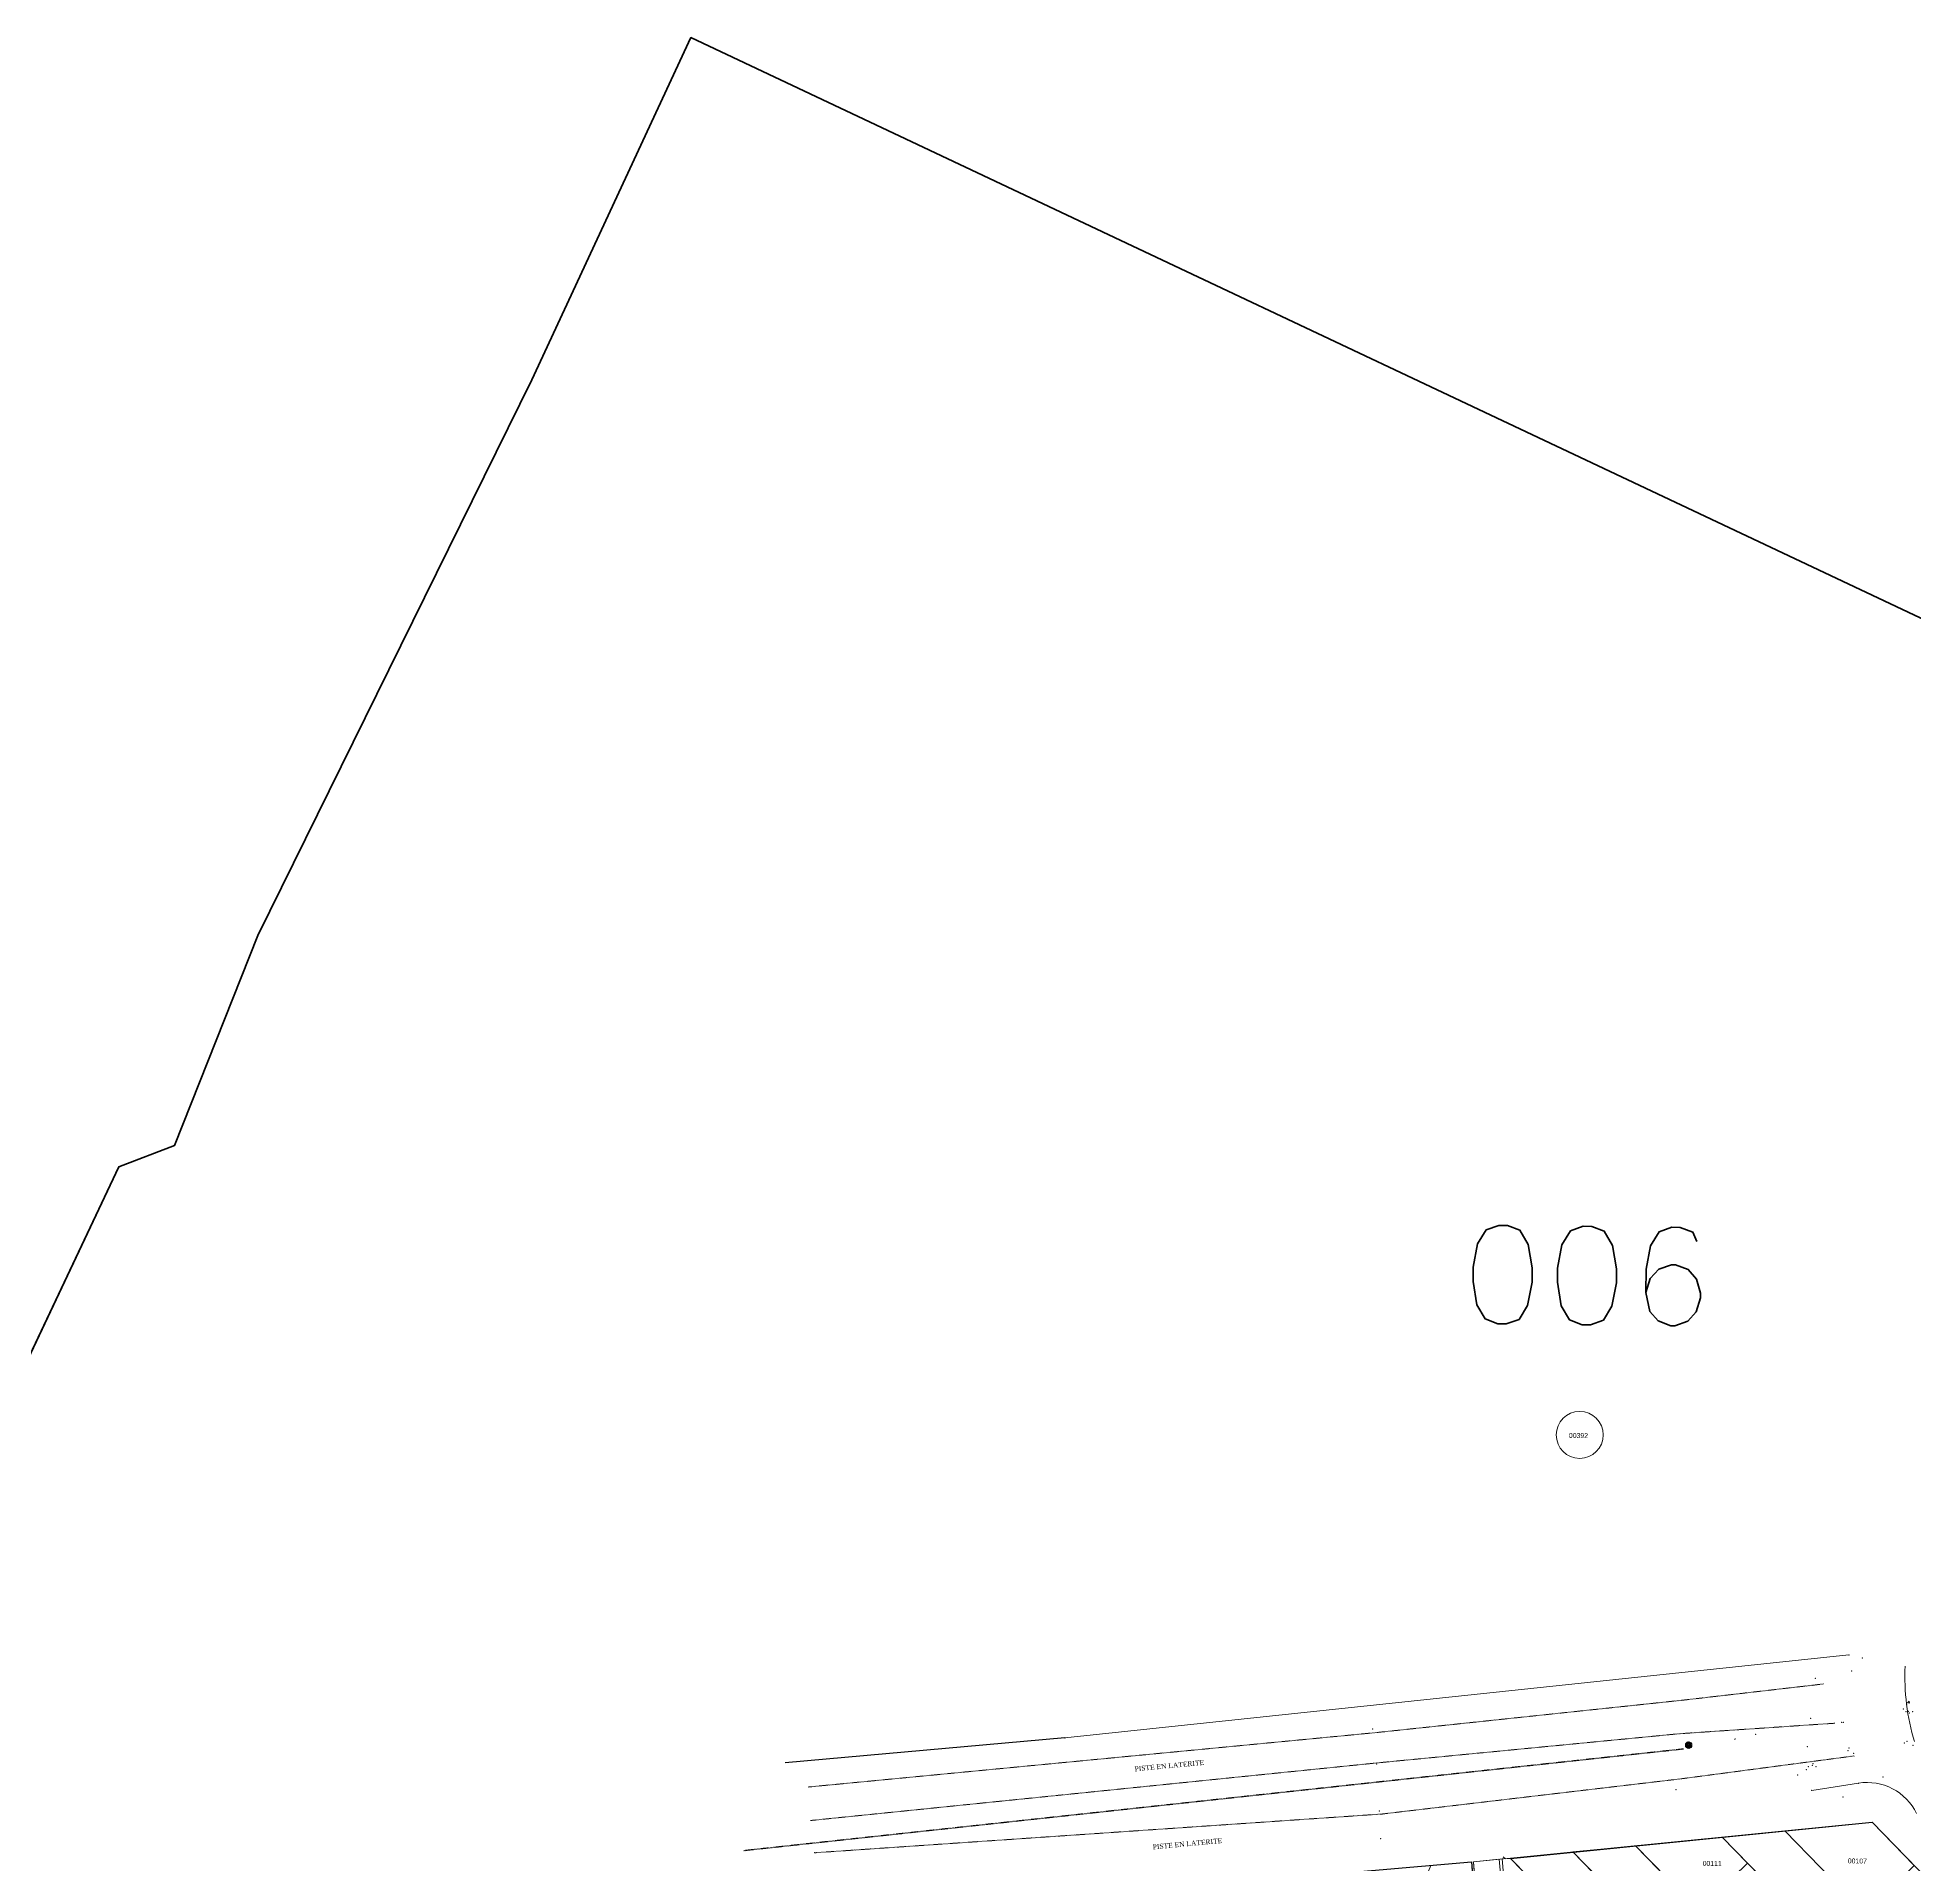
# Model space of a CAD drawing. Header units: metres. Extents: x 251686 to 255059, y 1627526 to 1631912.
# Drawn here: x 252965.9 to 253347.4, y 1631541.2 to 1631912.4 of the extents above; entities that cross this region are included whole.
import ezdxf
from ezdxf.enums import TextEntityAlignment as Align

# ---------------------------------------------------------------- set-up
doc = ezdxf.new("R2010")
doc.units = ezdxf.units.M
doc.header["$MEASUREMENT"] = 0
doc.linetypes.add('AXES2', pattern=[0.028575, 0.01905, -0.003175, 0.003175, -0.003175])
doc.linetypes.add('CACHE2', pattern=[0.004763, 0.003175, -0.001588])
for name, color, linetype, lineweight in [('1', 7, 'Continuous', 0), ('5', 14, 'Continuous', 0), ('autoroute', 4, 'Continuous', 0), ('LIGNE', 7, 'Continuous', 0), ('limites_communes_2025', 7, 'Continuous', 0), ('nouvelle emprise', 7, 'Continuous', 0), ('Points TN ZAL', 7, 'Continuous', 0), ('Régularisation', 1, 'Continuous', 40), ('TopoAlt', 3, 'Continuous', 0), ('TopoMat', 4, 'Continuous', 0)]:
    doc.layers.add(name, color=color, linetype=linetype, lineweight=lineweight)
for name, color, linetype in [('A_revoir_niveau_0', 7, 'Continuous'), ('limites_parcelles', 7, 'Continuous'), ('limites_sections', 7, 'Continuous'), ('limites_tf', 7, 'Continuous'), ('numero_parcelle', 7, 'Continuous'), ('toponymie', 7, 'Continuous')]:
    doc.layers.add(name, color=color, linetype=linetype)
doc.styles.get("Standard").update_dxf_attribs({"font": 'txt.shx'})
doc.styles.add('Style-txt', font='txt.shx')

# ---------------------------------------------------------------- blocks, each defined once
blk = doc.blocks.new('PointTopo_1')
at = {"color": 0}
blk.add_point((0, 0), dxfattribs=at)
at = {"layer": 'TopoAlt'}
blk.add_attdef('ALT', text='', height=0.000002, dxfattribs=at).set_placement((0.000001, -0.000001), align=Align.TOP_LEFT)
at = {"layer": 'TopoMat'}
blk.add_attdef('MAT', (0.000001, 0.000001), '', height=0.0005, dxfattribs=at)
blk = doc.blocks.new('TCPOINT_2_2')
at = {"color": 0}
blk.add_point((0, 0), dxfattribs=at)
at = {"layer": 'TopoAlt'}
blk.add_attdef('ALT', text='', height=0.0003, dxfattribs=at).set_placement((0.0001, -0.0001), align=Align.TOP_LEFT)
at = {"layer": 'TopoMat'}
blk.add_attdef('MAT', (0.000001, 0.000001), '', height=0.0003, dxfattribs=at)

msp = doc.modelspace()

# ---------------------------------------------------------------- hatches: boundary and pattern name
at = {"layer": 'nouvelle emprise', "linetype": 'Continuous'}
h = msp.add_hatch(dxfattribs=at)
h.set_pattern_fill('ANSI31', color=254, style=0, pattern_type=2)
h.set_pattern_definition([(44.0408, (71603.58252, 49399.98618), (-0.086896304011, 0.089855619464), [])])
h.paths.add_polyline_path([(253302.156688, 1631565.643296, 0.8504585604), (253300.845058, 1631565.497882)])
h.paths.add_polyline_path([(253301.512702, 1631565.463895), (253300.848303, 1631565.389893, 0.6234582507), (253301.978116, 1631564.984007)])
h.paths.add_polyline_path([(253302.181116, 1631565.452704, 0.031927402), (253302.177101, 1631565.537897), (253301.512702, 1631565.463895), (253301.978116, 1631564.984007, 0.1985404256)])

# ---------------------------------------------------------------- linework, layer by layer
at = {"layer": '1', "color": 7, "flags": 128}
msp.add_lwpolyline([(253310.926213, 1631566.539564), (253310.929979, 1631566.764533)], dxfattribs=at)
at = {"layer": '5', "color": 3, "linetype": 'Continuous'}
for p, q in [((253346.011214, 1631574.020674), (253346.306199, 1631574.360504)), ((253346.011215, 1631574.020675), (253346.369269, 1631573.9833)), ((253346.370104, 1631573.981248), (253346.307034, 1631574.358453))]:
    msp.add_line(p, q, dxfattribs=at)
for p in [(253332.972189, 1631570.100949), (253345.134274, 1631572.822669), (253345.701975, 1631572.221343), (253346.144904, 1631572.318947), (253346.385692, 1631571.995655), (253347.006915, 1631572.268825), (253315.11954, 1631567.620588)]:
    msp.add_point(p, dxfattribs=at)
at = {"layer": '5', "color": 1, "linetype": 'Continuous'}
for p in [(253345.864686, 1631566.221509), (253325.641567, 1631565.104871), (253334.074365, 1631564.847525), (253335.019426, 1631563.758853), (253345.377179, 1631565.896951), (253347.116104, 1631565.394495), (253323.633121, 1631559.368337), (253325.450613, 1631560.452642), (253325.804307, 1631561.083818), (253326.776151, 1631561.697523), (253327.399415, 1631561.090727), (253298.927803, 1631556.396311)]:
    msp.add_point(p, dxfattribs=at)
at = {"layer": 'A_revoir_niveau_0', "color": 0}
msp.add_line((253174.724659, 1631566.93214), (253117.897277, 1631561.869703), dxfattribs=at)
at = {"layer": 'A_revoir_niveau_0', "color": 1, "linetype": 'AXES2', "ltscale": 0.2}
msp.add_line((253300.429932, 1631564.640773), (253109.501539, 1631543.987909), dxfattribs=at)
at = {"layer": 'LIGNE', "color": 14, "linetype": 'CACHE2', "ltscale": 0.3, "flags": 128}
for points in [[(253122.560332, 1631556.93806), (253237.518227, 1631567.950178), (253300.419675, 1631574.595099), (253329.025185, 1631577.888618)], [(253331.1891, 1631569.898557), (253299.643091, 1631567.769596), (253237.876599, 1631561.806366), (253122.996055, 1631550.125062)], [(253123.840589, 1631543.573192), (253239.179283, 1631551.450488), (253300.008932, 1631558.609362), (253335.229767, 1631563.263553)]]:
    msp.add_lwpolyline(points, dxfattribs=at)
at = {"layer": 'limites_communes_2025', "color": 3, "lineweight": 80, "flags": 128}
msp.add_lwpolyline([(252710.2872, 1631107.3833), (252982.4701, 1631682.9759), (252993.7572, 1631687.3199), (253010.694, 1631729.9757), (253066.3854, 1631842.8952), (253066.3854, 1631842.8952), (253098.7298, 1631912.4498), (253659.0228, 1631648.0069), (253757.0504, 1631605.0124), (254274.3391, 1631378.1314), (254622, 1631294), (254624.2075, 1631293.4301), (254621.5327, 1631279.8563), (254569.5419, 1631182.2248), (254530.2512, 1631049.2714), (254527.2805, 1631037.9628), (254483.023, 1630869.4867), (254395.3871, 1630569.1026), (254353.2541, 1630409.5098), (254309.9852, 1630253.9323), (254287.3632, 1630130.504)], dxfattribs=at)
at = {"layer": 'limites_parcelles', "color": 7, "linetype": 'Continuous', "lineweight": 0}
for p, q in [((253334.073923, 1631583.796882), (253174.724648, 1631566.932116)), ((253174.722908, 1631566.931954), (253117.897266, 1631561.86968)), ((253303.545814, 1631531.823771), (253290.699346, 1631545.008688))]:
    msp.add_line(p, q, dxfattribs=at)
at = {"layer": 'limites_parcelles', "color": 7, "lineweight": 0}
for p, q in [((253257.772242, 1631541.751151), (253338.791395, 1631549.766521)), ((253320.378901, 1631547.94494), (253308.347324, 1631546.754635)), ((253338.791395, 1631549.766521), (253320.378901, 1631547.94494)), ((253321.08164, 1631548.014464), (253337.382795, 1631531.283843)), ((253347.332499, 1631540.978144), (253338.791395, 1631549.766521)), ((253313.131919, 1631507.655474), (253277.96503, 1631543.74886)), ((253308.347324, 1631546.754635), (253313.471894, 1631541.495054)), ((253330.220397, 1631524.3053), (253308.347324, 1631546.754635)), ((253249.091675, 1631541.014009), (253257.35433, 1631541.719288)), ((253257.90531, 1631534.442128), (253257.35433, 1631541.719288)), ((253257.753188, 1631541.749487), (253262.958162, 1631542.264425)), ((253258.272296, 1631534.893282), (253257.753188, 1631541.749487)), ((253257.772242, 1631541.751151), (253262.977215, 1631542.266088)), ((253258.29135, 1631534.894945), (253257.772242, 1631541.751151)), ((253262.977215, 1631542.266088), (253263.580696, 1631535.573682)), ((253264.251341, 1631542.312594), (253263.80791, 1631542.767707)), ((253265.732873, 1631541.973643), (253265.289442, 1631542.428756)), ((253283.19406, 1631524.052428), (253265.289442, 1631542.428756)), ((253277.120604, 1631530.285894), (253265.289442, 1631542.428756)), ((253265.745384, 1631541.960802), (253265.732873, 1631541.973643)), ((253265.732873, 1631541.973643), (253271.385645, 1631536.171945)), ((253296.383416, 1631524.845228), (253313.471894, 1631541.495054)), ((253313.471894, 1631541.495054), (253321.846146, 1631532.900177))]:
    msp.add_line(p, q, dxfattribs=at)
at = {"layer": 'limites_parcelles', "color": 7, "linetype": 'Continuous', "lineweight": 0, "flags": 128}
for points in [[(253345.494349, 1631581.522232, 0.083386), (253347.403525, 1631566.154432)], [(253347.847403, 1631551.528304, 0.333426), (253336.013979, 1631557.711423)]]:
    msp.add_lwpolyline(points, format="xyb", dxfattribs=at)
msp.add_lwpolyline([(253326.520025, 1631556.246223), (253336.013979, 1631557.711423)], dxfattribs=at)
at = {"layer": 'limites_parcelles', "color": 7, "lineweight": 0, "flags": 128}
for points in [[(253338.791395, 1631549.766521), (253347.332499, 1631540.978144), (253330.220397, 1631524.3053), (253308.347324, 1631546.754635), (253338.791395, 1631549.766521)], [(253290.699346, 1631545.008688), (253303.545814, 1631531.823771), (253296.383416, 1631524.845228), (253277.96503, 1631543.74886), (253290.699346, 1631545.008688)], [(253249.091675, 1631541.014009), (253257.35433, 1631541.719288), (253257.90531, 1631534.442128), (253262.887859, 1631535.081496), (253257.42461, 1631521.972036), (253243.529214, 1631527.622744), (253249.091675, 1631541.014009)], [(253265.299799, 1631542.418126), (253265.732873, 1631541.973643), (253271.385645, 1631536.171945), (253264.212188, 1631535.251436), (253263.574791, 1631542.319974), (253265.299799, 1631542.418126)]]:
    msp.add_lwpolyline(points, dxfattribs=at)
at = {"layer": 'limites_parcelles', "color": 7, "lineweight": 0}
msp.add_point((253123.840589, 1631543.573192), dxfattribs=at)
msp.add_point((253123.840589, 1631543.573192), dxfattribs=at)
msp.add_point((253123.840589, 1631543.573192), dxfattribs=at)
msp.add_point((253123.840589, 1631543.573192), dxfattribs=at)
at = {"layer": 'limites_sections', "color": 112, "linetype": 'Continuous', "lineweight": 40, "flags": 128}
msp.add_lwpolyline([(253098.7298, 1631912.4498), (253659.0228, 1631648.0069), (253696.537777, 1631631.552986), (253674.590697, 1631377.408104), (253581.644615, 1631387.171054), (253494.993744, 1631402.644051), (253481.695012, 1631407.083897), (253456.97, 1631424.24), (253416.952786, 1631422.235841), (253397.015191, 1631407.238072), (253325.36771, 1631355.405241), (253197.294172, 1631271.365351), (253042.666678, 1631330.256564), (252851.717347, 1631406.469487), (252982.4701, 1631682.9759), (252993.7572, 1631687.3199), (253010.694, 1631729.9757), (253066.3854, 1631842.8952), (253098.7298, 1631912.4498)], close=True, dxfattribs=at)
at = {"layer": 'limites_tf', "color": 5, "linetype": 'Continuous', "lineweight": 30, "flags": 128}
msp.add_lwpolyline([(253338.793565, 1631549.761716), (253444.564018, 1631440.933943), (253219.888387, 1631291.800846), (253075.065726, 1631350.867024), (253164.363276, 1631533.677353), (253257.358973, 1631541.716111), (253257.895576, 1631534.547621), (253271.390438, 1631536.173037), (253265.299981, 1631542.421583), (253338.793565, 1631549.761716)], close=True, dxfattribs=at)
at = {"layer": 'nouvelle emprise', "linetype": 'Continuous'}
msp.add_circle((253301.512702, 1631565.463895), 0.668508, dxfattribs=at)
at = {"layer": 'Régularisation', "color": 10, "linetype": 'Continuous', "lineweight": 13}
msp.add_circle((253279.3601, 1631628.487463), 4.774623, dxfattribs=at)

# ---------------------------------------------------------------- block references
at = {"layer": 'autoroute', "color": 7, "xscale": 1000, "yscale": 1000, "zscale": 1000, "rotation": 359.0408}
for p in [(253334.073923, 1631583.796882), (253332.85385, 1631554.922515)]:
    msp.add_blockref('TCPOINT_2_2', p, dxfattribs=at)
at = {"layer": 'autoroute', "color": 0, "xscale": 1000, "yscale": 1000, "zscale": 1000, "rotation": 359.0408}
msp.add_blockref('TCPOINT_2_2', (253174.722908, 1631566.931954), dxfattribs=at)
at = {"layer": 'Points TN ZAL', "xscale": 1000, "yscale": 1000, "zscale": 1000, "rotation": 359.0408}
for p in [(253336.817819, 1631583.143237), (253327.232322, 1631578.990395), (253334.614115, 1631580.518331), (253326.302177, 1631570.889138), (253332.581784, 1631570.104547), (253345.809266, 1631573.750226), (253237.268475, 1631568.726667), (253333.891802, 1631564.347078), (253238.072159, 1631561.608256), (253326.619096, 1631561.321996), (253341.01663, 1631558.966699), (253326.520025, 1631556.246223), (253336.013979, 1631557.711423), (253238.6617, 1631552.051406), (253238.935975, 1631546.409491)]:
    msp.add_blockref('PointTopo_1', p, dxfattribs=at)

# ---------------------------------------------------------------- texts
at = {"layer": 'limites_sections', "color": 3, "lineweight": 30, "style": 'Style-txt'}
msp.add_text('006', height=19.99996, rotation=359.3742, dxfattribs=at).set_placement((253280.83794, 1631660.868669), align=Align.MIDDLE_CENTER)
at = {"layer": 'numero_parcelle', "color": 5, "lineweight": 0, "char_height": 1, "attachment_point": 1, "rotation": 359.23249986, "line_spacing_factor": 0.6}
for s, insert in [('\\fArial|b0|i0|c00|p39;00392', (253277.174259, 1631628.884842)), ('\\fArial|b0|i0|c00|p39;00111', (253304.353642, 1631541.923541)), ('\\fArial|b0|i0|c00|p39;00107', (253333.862879, 1631542.434031))]:
    msp.add_mtext(s, dxfattribs=dict(at, insert=insert))
at = {"layer": 'toponymie', "color": 120, "lineweight": 0, "char_height": 1, "width": 658.5059, "attachment_point": 1, "rotation": 5.31964563}
for insert in [(253188.861872, 1631561.115082), (253192.538433, 1631545.250634)]:
    msp.add_mtext('\\fTimes New Roman|b0|i0|c00|p23;PISTE EN LATERITE', dxfattribs=dict(at, insert=insert))

doc.saveas('drawing.dxf')
